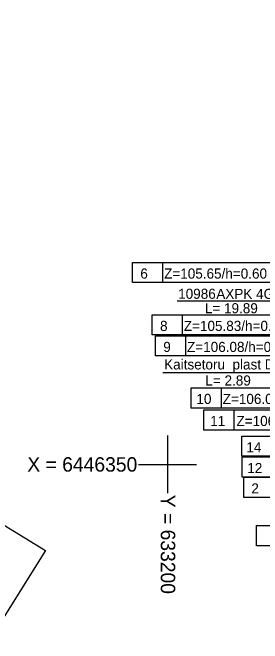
# Model space of a CAD drawing. Extents: x 633149 to 633301, y 6446268 to 6446425.
# Drawn here: x 633189.27 to 633206.57, y 6446337.6 to 6446381.3 of the extents above; entities that cross this region are included whole.
import ezdxf

# ---------------------------------------------------------------- set-up
doc = ezdxf.new("R2010")
doc.units = 0
for name, color, linetype in [('ABIJOONIS', 7, 'Continuous'), ('MPKAABEL', 7, 'Continuous'), ('PIIR', 7, 'Continuous'), ('VORK', 7, 'Continuous')]:
    doc.layers.add(name, color=color, linetype=linetype)

msp = doc.modelspace()

# ---------------------------------------------------------------- linework, layer by layer
at = {"layer": 'ABIJOONIS'}
for points in [[(633208.078, 6446362.591), (633197.578, 6446362.591), (633197.578, 6446363.991), (633208.078, 6446363.991), (633208.078, 6446362.591)], [(633199.678, 6446362.591), (633199.678, 6446363.991)], [(633209.444, 6446358.965), (633198.944, 6446358.965), (633198.944, 6446360.365), (633209.444, 6446360.365), (633209.444, 6446358.965)], [(633201.044, 6446358.965), (633201.044, 6446360.365)], [(633209.667, 6446357.509), (633199.167, 6446357.509), (633199.167, 6446358.909), (633209.667, 6446358.909), (633209.667, 6446357.509)], [(633201.267, 6446357.509), (633201.267, 6446358.909)], [(633212.138, 6446353.906), (633201.638, 6446353.906), (633201.638, 6446355.306), (633212.138, 6446355.306), (633212.138, 6446353.906)], [(633203.738, 6446353.906), (633203.738, 6446355.306)], [(633213.024, 6446352.378), (633202.524, 6446352.378), (633202.524, 6446353.778), (633213.024, 6446353.778), (633213.024, 6446352.378)], [(633204.624, 6446352.378), (633204.624, 6446353.778)], [(633215.65, 6446350.558), (633205.15, 6446350.558), (633205.15, 6446351.958), (633215.65, 6446351.958), (633215.65, 6446350.558)], [(633218.464, 6446351.648), (633215.786, 6446347.705), (633205.286, 6446347.705), (633205.286, 6446349.105), (633215.786, 6446349.105), (633215.786, 6446347.705)], [(633215.677, 6446349.117), (633205.177, 6446349.117), (633205.177, 6446350.517), (633215.677, 6446350.517), (633215.677, 6446349.117)], [(633219.788, 6446350.187), (633216.659, 6446344.359), (633206.159, 6446344.359), (633206.159, 6446345.759), (633216.659, 6446345.759), (633216.659, 6446344.359)]]:
    msp.add_lwpolyline(points, dxfattribs=at)
at = {"layer": 'MPKAABEL'}
for points in [[(633210.401, 6446361.47), (633208.428, 6446361.314), (633200.683, 6446361.314)], [(633215.014, 6446355.161), (633209.975, 6446356.335), (633199.683, 6446356.335)]]:
    msp.add_lwpolyline(points, dxfattribs=at)
at = {"layer": 'PIIR'}
msp.add_lwpolyline([(633203, 6446425), (633148.91, 6446328.9), (633157.36, 6446323.31), (633176.79, 6446353.06), (633191.54, 6446344.03), (633185.82, 6446334.92), (633197.55, 6446319.39), (633186.71, 6446304.91), (633247.73, 6446268.13), (633300.73, 6446363.63)], close=True, dxfattribs=at)
at = {"layer": 'VORK'}
for p, q in [((633200, 6446352), (633200, 6446348)), ((633198, 6446350), (633202, 6446350))]:
    msp.add_line(p, q, dxfattribs=at)

# ---------------------------------------------------------------- texts
at = {"layer": 'ABIJOONIS'}
for s, p in [('6', (633198.12, 6446362.871)), ('Z=105.65/h=0.60', (633199.766, 6446362.871)), ('8', (633199.487, 6446359.245)), ('Z=105.83/h=0.70', (633201.132, 6446359.245)), ('9', (633199.709, 6446357.789)), ('Z=106.08/h=0.70', (633201.354, 6446357.789)), ('10', (633202.005, 6446354.186)), ('Z=106.08/h=0.70', (633203.826, 6446354.186)), ('11', (633202.961, 6446352.658)), ('Z=106.21/h=0.70', (633204.781, 6446352.658)), ('14', (633205.465, 6446350.838)), ('12', (633205.527, 6446349.397)), ('2', (633205.811, 6446347.985))]:
    msp.add_text(s, height=0.7, dxfattribs=at).set_placement(p)
at = {"layer": 'MPKAABEL'}
for s, p in [('10986', (633200.742, 6446361.47)), ('AXPK 4G70', (633203.382, 6446361.462)), ('L= 19.89', (633202.59, 6446360.469)), ('Kaitsetoru  plast D=110', (633199.77, 6446356.577)), ('L= 2.89', (633202.626, 6446355.464))]:
    msp.add_text(s, height=0.7, dxfattribs=at).set_placement(p)
at = {"layer": 'VORK'}
msp.add_text('X = 6446350', height=0.99966, dxfattribs=at).set_placement((633190.291, 6446349.498))
msp.add_text('Y = 633200 ', height=0.99966, rotation=270, dxfattribs=at).set_placement((633199.538, 6446347.897))

doc.saveas('drawing.dxf')
